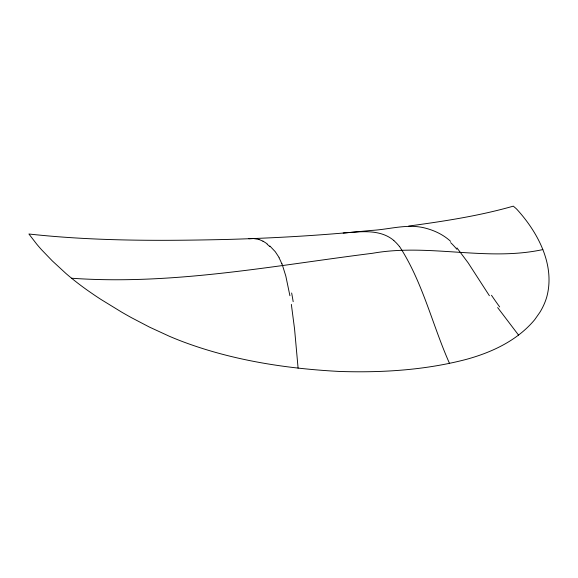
<?xml version="1.0" encoding="UTF-8"?>
<svg xmlns="http://www.w3.org/2000/svg" width="578" height="578" viewBox="0 0 578 578"><rect width="100%" height="100%" fill="white"/><g stroke="black" fill="none" stroke-linecap="round" stroke-linejoin="round"><path stroke-width="0.87" d="M542.814 249.588C486.64 261.733 429.252 243.23 372.759 253.251C272.874 265.757 172.656 285.395 71.585 278.228M408.675 226.07C443.839 221.28 479.119 215.934 513.3 206.151L515.771 208.261A34.203 15.245 18.4 0 1 516.855 209.294C537.923 232.342 555.458 265.194 546.723 297.114A240.267 120.701 13.5 0 1 539.801 312.438L534.78 319.576A258.973 129.306 13 0 1 532.692 322.018C515.338 341.54 490.65 352.768 465.846 359.502C424.7 370.195 381.805 372.832 339.438 371.452C285.655 368.591 231.467 360.26 180.936 340.977A215.218 112.277 11.8 0 1 169.246 336.215L149.543 327.134L131.459 317.676A335.262 159.998 13.9 0 1 121.647 312.12L100.998 299.462A328.904 157.498 13.7 0 1 94.64 295.264L88.6 291.102A275.742 136.531 12.6 0 1 65.993 273.531L52.345 260.938L41.587 249.775A273.315 134.717 12.3 0 1 36.587 243.974L28.9 234.003C94.604 241.228 160.865 240.975 226.858 239.451C274.904 238.085 322.921 235.34 370.744 230.456C388.972 229.661 407.389 223.31 425.48 228.166C434.714 230.557 443.572 234.834 450.616 241.351M343.166 233.042C360.094 231.778 379.804 228.642 393.871 240.513M248.887 238.728L253.626 238.555L258.966 239.436M262.968 241.091L267.173 243.822M269.883 246.026L275.265 251.697L279.123 257.557M456.981 247.911L468.158 262.86L489.393 295.726M518.531 335.081L497.644 307.561M399.434 246.358C422.72 282.042 432.293 324.749 449.503 363.389M281.912 263.554L285.799 275.995L289.91 295.712M291.348 304.396L294.563 328.976L298.096 368.172M258.966 239.53A156.782 52.258 89.7 0 1 262.954 241.264M267.123 244.27A223.751 75.075 -88.2 0 1 269.81 246.56M279.037 257.817A90.349 33.257 -83.4 0 1 281.797 263.85M291.652 292.988A360.39 142.455 -79.6 0 1 293.176 301.673M499.667 306.911A248.396 134.84 45.5 0 1 491.481 295.264M450.652 242.616A77.633 31.487 69.8 0 1 456.873 249.284M393.856 240.6A62.756 31.638 82.4 0 1 399.412 246.459"/></g></svg>
